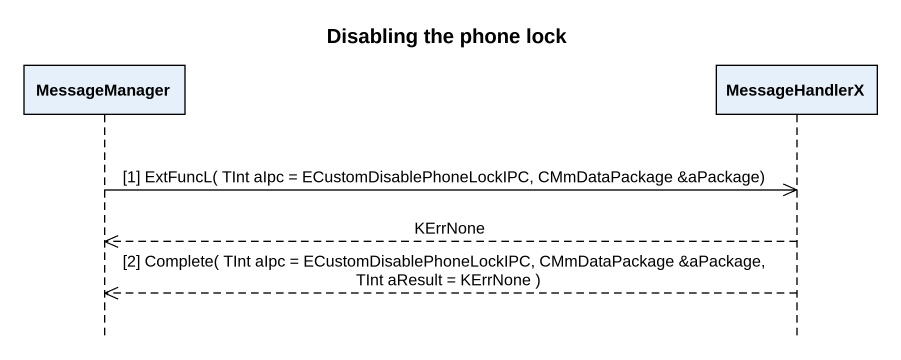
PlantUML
@startuml
title Disabling the phone lock
hide footbox
participant MessageManager
participant MessageHandlerX

MessageManager ->> MessageHandlerX : [1] ExtFuncL( TInt aIpc = ECustomDisablePhoneLockIPC, CMmDataPackage &aPackage)
MessageHandlerX -->> MessageManager : KErrNone
MessageHandlerX -->> MessageManager : [2] Complete( TInt aIpc = ECustomDisablePhoneLockIPC, CMmDataPackage &aPackage, TInt aResult = KErrNone )
@enduml
